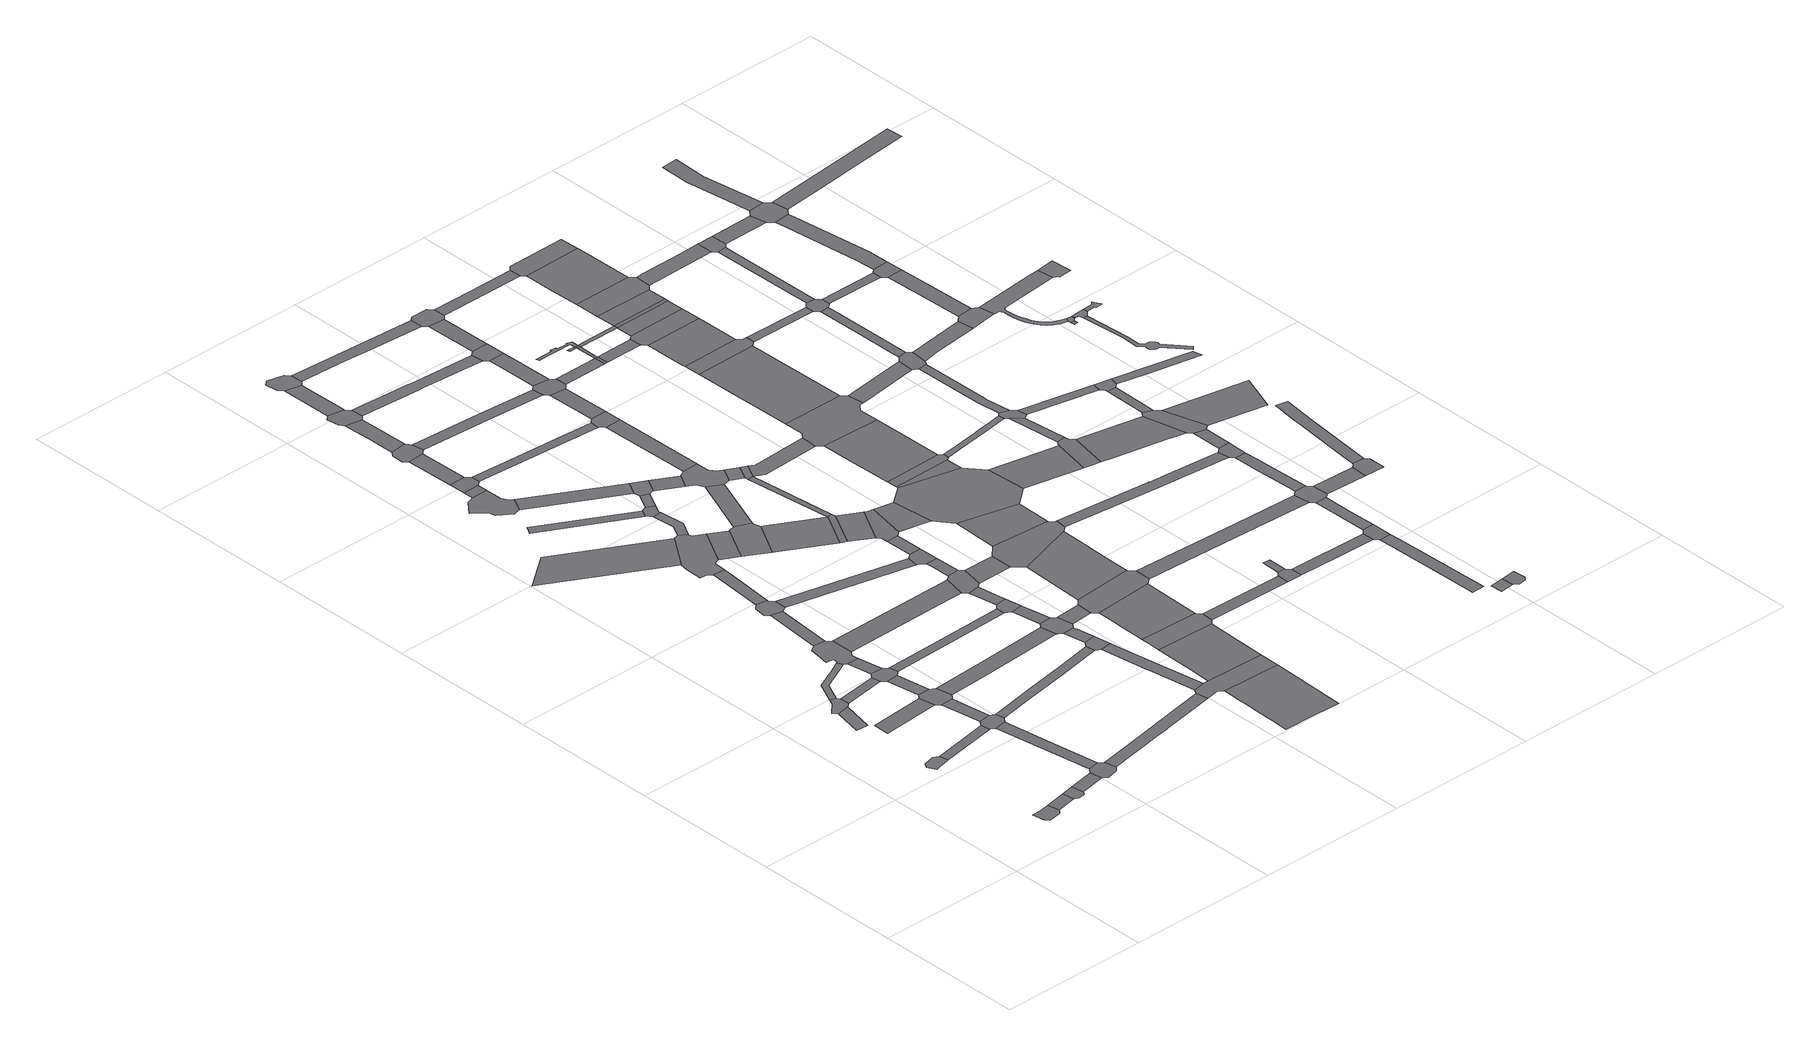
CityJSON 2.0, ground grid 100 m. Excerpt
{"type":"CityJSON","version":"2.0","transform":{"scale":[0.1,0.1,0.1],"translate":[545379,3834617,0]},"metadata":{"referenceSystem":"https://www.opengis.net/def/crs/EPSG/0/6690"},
"CityObjects":{
"road1":{"type":"Road","geometry":[{"type":"MultiSurface","lod":"1","boundaries":[[[0,1,2,3,4,5,6,7]]]}]},
"road2":{"type":"Road","geometry":[{"type":"MultiSurface","lod":"1","boundaries":[[[8,9,10,11,12,13,14,15]]]}]},
"road3":{"type":"Road","attributes":{"RoadStructureAttribute.sectionType":"1"},"geometry":[{"type":"MultiSurface","lod":"1","boundaries":[[[16,0,7,17]]]}]},
"road4":{"type":"Road","geometry":[{"type":"MultiSurface","lod":"1","boundaries":[[[18,16,17,19,20,21]]]}]},
"road5":{"type":"Road","attributes":{"RoadStructureAttribute.sectionType":"1"},"geometry":[{"type":"MultiSurface","lod":"1","boundaries":[[[22,23,24,25,26]]]}]},
"road6":{"type":"Road","geometry":[{"type":"MultiSurface","lod":"1","boundaries":[[[27,28,29,30,23,22,31,32,33]]]}]},
"road7":{"type":"Road","attributes":{"RoadStructureAttribute.sectionType":"1"},"geometry":[{"type":"MultiSurface","lod":"1","boundaries":[[[34,18,21,35]]]}]},
"road8":{"type":"Road","attributes":{"RoadStructureAttribute.sectionType":"1"},"geometry":[{"type":"MultiSurface","lod":"1","boundaries":[[[36,15,14,37]]]}]},
"road9":{"type":"Road","attributes":{"RoadStructureAttribute.sectionType":"1"},"geometry":[{"type":"MultiSurface","lod":"1","boundaries":[[[38,39,40,41]]]}]},
"road10":{"type":"Road","geometry":[{"type":"MultiSurface","lod":"1","boundaries":[[[42,43,34,35,44,45,46,47]]]}]},
"road11":{"type":"Road","attributes":{"RoadStructureAttribute.sectionType":"1"},"geometry":[{"type":"MultiSurface","lod":"1","boundaries":[[[48,32,31,49]]]}]},
"road12":{"type":"Road","attributes":{"RoadStructureAttribute.sectionType":"1"},"geometry":[{"type":"MultiSurface","lod":"1","boundaries":[[[50,51,52,53,54,27,33,55,56,57,58,59]]]}]},
"road13":{"type":"Road","attributes":{"RoadStructureAttribute.sectionType":"1"},"geometry":[{"type":"MultiSurface","lod":"1","boundaries":[[[60,61,62,63,43,42]]]}]},
"road14":{"type":"Road","geometry":[{"type":"MultiSurface","lod":"1","boundaries":[[[64,65,66,36,37,67,63,62,68,69]]]}]},
"road15":{"type":"Road","attributes":{"RoadStructureAttribute.sectionType":"1"},"geometry":[{"type":"MultiSurface","lod":"1","boundaries":[[[70,71,65,64]]]}]},
"road16":{"type":"Road","geometry":[{"type":"MultiSurface","lod":"1","boundaries":[[[72,38,41,71,70,73,74,75,76]]]}]},
"road17":{"type":"Road","attributes":{"RoadStructureAttribute.sectionType":"1"},"geometry":[{"type":"MultiSurface","lod":"1","boundaries":[[[77,78,72,76]]]}]},
"road18":{"type":"Road","geometry":[{"type":"MultiSurface","lod":"1","boundaries":[[[79,48,49,80,78,77,81,82,83,84,85]]]}]},
"road19":{"type":"Road","attributes":{"RoadStructureAttribute.sectionType":"1"},"geometry":[{"type":"MultiSurface","lod":"1","boundaries":[[[86,79,85,87]]]}]},
"road20":{"type":"Road","geometry":[{"type":"MultiSurface","lod":"1","boundaries":[[[88,89,90,91,92,93,94,95,96,50,59,97,86,87,98,99,100,101,102,103]]]}]},
"road21":{"type":"Road","attributes":{"RoadStructureAttribute.sectionType":"1"},"geometry":[{"type":"MultiSurface","lod":"1","boundaries":[[[104,88,103,105]]]}]},
"road22":{"type":"Road","attributes":{"RoadStructureAttribute.sectionType":"1"},"geometry":[{"type":"MultiSurface","lod":"1","boundaries":[[[106,107,108,109,110,111,112,113]]]}]},
"road23":{"type":"Road","geometry":[{"type":"MultiSurface","lod":"1","boundaries":[[[114,115,116,117,118,104,105,119,120,121,122,123]]]}]},
"road24":{"type":"Road","attributes":{"RoadStructureAttribute.sectionType":"1"},"geometry":[{"type":"MultiSurface","lod":"1","boundaries":[[[124,125,126,47,46,127,128,129,130,131,132,133,134,135,136]]]}]},
"road25":{"type":"Road","attributes":{"RoadStructureAttribute.sectionType":"1"},"geometry":[{"type":"MultiSurface","lod":"1","boundaries":[[[137,138,114,123,139,140,141]]]}]},
"road26":{"type":"Road","geometry":[{"type":"MultiSurface","lod":"1","boundaries":[[[142,143,144,145,146,147,148,149,150,151,152,153,154,155,156]]]}]},
"road27":{"type":"Road","attributes":{"RoadStructureAttribute.sectionType":"1"},"geometry":[{"type":"MultiSurface","lod":"1","boundaries":[[[157,158,159,69,68,160,161,162]]]}]},
"road28":{"type":"Road","attributes":{"RoadStructureAttribute.sectionType":"1"},"geometry":[{"type":"MultiSurface","lod":"1","boundaries":[[[163,164,75,74,165,166,167]]]}]},
"road29":{"type":"Road","attributes":{"RoadStructureAttribute.sectionType":"1"},"geometry":[{"type":"MultiSurface","lod":"1","boundaries":[[[168,169,142,156]]]}]},
"road30":{"type":"Road","attributes":{"RoadStructureAttribute.sectionType":"1"},"geometry":[{"type":"MultiSurface","lod":"1","boundaries":[[[170,171,84,83,172]]]}]},
"road31":{"type":"Road","geometry":[{"type":"MultiSurface","lod":"1","boundaries":[[[173,174,169,168,175,176,177]]]}]},
"road32":{"type":"Road","attributes":{"RoadStructureAttribute.sectionType":"1"},"geometry":[{"type":"MultiSurface","lod":"1","boundaries":[[[178,179,180,181]]]}]},
"road33":{"type":"Road","geometry":[{"type":"MultiSurface","lod":"1","boundaries":[[[182,113,112,183,184,185,186,137,141,187,188,189,190,191,192,193]]]}]},
"road34":{"type":"Road","attributes":{"RoadStructureAttribute.sectionType":"1"},"geometry":[{"type":"MultiSurface","lod":"1","boundaries":[[[194,195,174,173]]]}]},
"road35":{"type":"Road","attributes":{"RoadStructureAttribute.sectionType":"1"},"geometry":[{"type":"MultiSurface","lod":"1","boundaries":[[[196,197,101,100,198,199,200]]]}]},
"road36":{"type":"Road","geometry":[{"type":"MultiSurface","lod":"1","boundaries":[[[201,202,203,204,205,206,195,194,207,208,209]]]}]},
"road37":{"type":"Road","attributes":{"RoadStructureAttribute.sectionType":"1"},"geometry":[{"type":"MultiSurface","lod":"1","boundaries":[[[210,211,212,202,201,213,214,215]]]}]},
"road38":{"type":"Road","attributes":{"function":"3","RoadStructureAttribute.sectionType":"1"},"geometry":[{"type":"MultiSurface","lod":"1","boundaries":[[[190,189,216,217]]]}]},
"road39":{"type":"Road","attributes":{"RoadStructureAttribute.sectionType":"1"},"geometry":[{"type":"MultiSurface","lod":"1","boundaries":[[[153,152,218,219]]]}]},
"road40":{"type":"Road","attributes":{"RoadStructureAttribute.sectionType":"1"},"geometry":[{"type":"MultiSurface","lod":"1","boundaries":[[[121,120,220,221]]]}]},
"road41":{"type":"Road","attributes":{"RoadStructureAttribute.sectionType":"1"},"geometry":[{"type":"MultiSurface","lod":"1","boundaries":[[[222,223,224,225,182,193]]]}]},
"road42":{"type":"Road","geometry":[{"type":"MultiSurface","lod":"1","boundaries":[[[226,227,228,229,210,215,230,231,232]]]}]},
"road43":{"type":"Road","geometry":[{"type":"MultiSurface","lod":"1","boundaries":[[[233,181,180,234,224,223,235,236]]]}]},
"road44":{"type":"Road","geometry":[{"type":"MultiSurface","lod":"1","boundaries":[[[237,238,217,216,239,240,241,242]]]}]},
"road45":{"type":"Road","attributes":{"RoadStructureAttribute.sectionType":"1"},"geometry":[{"type":"MultiSurface","lod":"1","boundaries":[[[243,226,232,244,245]]]}]},
"road46":{"type":"Road","attributes":{"RoadStructureAttribute.sectionType":"1"},"geometry":[{"type":"MultiSurface","lod":"1","boundaries":[[[246,247,248,249,250,251,252,253,254]]]}]},
"road47":{"type":"Road","attributes":{"RoadStructureAttribute.sectionType":"1"},"geometry":[{"type":"MultiSurface","lod":"1","boundaries":[[[255,233,236,256,257]]]}]},
"road48":{"type":"Road","geometry":[{"type":"MultiSurface","lod":"1","boundaries":[[[258,259,260,157,162,250,249]]]}]},
"road49":{"type":"Road","geometry":[{"type":"MultiSurface","lod":"1","boundaries":[[[261,262,263,243,245,264,265,266,267]]]}]},
"road50":{"type":"Road","attributes":{"RoadStructureAttribute.sectionType":"1"},"geometry":[{"type":"MultiSurface","lod":"1","boundaries":[[[268,269,270,259,258]]]}]},
"road51":{"type":"Road","geometry":[{"type":"MultiSurface","lod":"1","boundaries":[[[271,272,273,274,163,167,275,270,269,276,277,278]]]}]},
"road52":{"type":"Road","attributes":{"function":"2","RoadStructureAttribute.sectionType":"1"},"geometry":[{"type":"MultiSurface","lod":"1","boundaries":[[[279,280,281,282,283,284,285,286,287,288,289,290,291,292,293]]]}]},
"road53":{"type":"Road","attributes":{"RoadStructureAttribute.sectionType":"1"},"geometry":[{"type":"MultiSurface","lod":"1","boundaries":[[[294,295,296,272,271]]]}]},
"road54":{"type":"Road","geometry":[{"type":"MultiSurface","lod":"1","boundaries":[[[297,298,299,300,170,172,301,302,296,295]]]}]},
"road55":{"type":"Road","geometry":[{"type":"MultiSurface","lod":"1","boundaries":[[[303,254,253,124,136,304,279,293,305]]]}]},
"road56":{"type":"Road","geometry":[{"type":"MultiSurface","lod":"1","boundaries":[[[219,218,306,255,257,307,308,309,310]]]}]},
"road57":{"type":"Road","attributes":{"RoadStructureAttribute.sectionType":"1"},"geometry":[{"type":"MultiSurface","lod":"1","boundaries":[[[177,176,311,312]]]}]},
"road58":{"type":"Road","attributes":{"RoadStructureAttribute.sectionType":"1"},"geometry":[{"type":"MultiSurface","lod":"1","boundaries":[[[313,314,315,316,317,299,298]]]}]},
"road59":{"type":"Road","attributes":{"function":"3","RoadStructureAttribute.sectionType":"1"},"geometry":[{"type":"MultiSurface","lod":"1","boundaries":[[[318,240,239,319,320,321]]]}]},
"road60":{"type":"Road","geometry":[{"type":"MultiSurface","lod":"1","boundaries":[[[322,323,324,196,200,325,326,316,315,327,328,329]]]}]},
"road61":{"type":"Road","attributes":{"RoadStructureAttribute.sectionType":"1"},"geometry":[{"type":"MultiSurface","lod":"1","boundaries":[[[330,237,242,331]]]}]},
"road62":{"type":"Road","attributes":{"RoadStructureAttribute.sectionType":"1"},"geometry":[{"type":"MultiSurface","lod":"1","boundaries":[[[332,278,277,333]]]}]},
"road63":{"type":"Road","attributes":{"RoadStructureAttribute.sectionType":"1"},"geometry":[{"type":"MultiSurface","lod":"1","boundaries":[[[310,309,334,335]]]}]},
"road64":{"type":"Road","attributes":{"RoadStructureAttribute.sectionType":"1"},"geometry":[{"type":"MultiSurface","lod":"1","boundaries":[[[336,337,209,208,338,339,340]]]}]},
"road65":{"type":"Road","attributes":{"RoadStructureAttribute.sectionType":"1"},"geometry":[{"type":"MultiSurface","lod":"1","boundaries":[[[341,342,343,323,322]]]}]},
"road66":{"type":"Road","attributes":{"function":"2","RoadStructureAttribute.sectionType":"1"},"geometry":[{"type":"MultiSurface","lod":"1","boundaries":[[[344,345,346,303,305,347]]]}]},
"road67":{"type":"Road","geometry":[{"type":"MultiSurface","lod":"1","boundaries":[[[348,349,350,221,220,351,342,341]]]}]},
"road68":{"type":"Road","geometry":[{"type":"MultiSurface","lod":"1","boundaries":[[[352,321,320,353,354]]]}]},
"road69":{"type":"Road","attributes":{"RoadStructureAttribute.sectionType":"1"},"geometry":[{"type":"MultiSurface","lod":"1","boundaries":[[[355,356,349,348]]]}]},
"road70":{"type":"Road","attributes":{"RoadStructureAttribute.sectionType":"1"},"geometry":[{"type":"MultiSurface","lod":"1","boundaries":[[[357,329,328,358,359,360]]]}]},
"road71":{"type":"Road","geometry":[{"type":"MultiSurface","lod":"1","boundaries":[[[361,362,363,364,344,347,365,366,367]]]}]},
"road72":{"type":"Road","attributes":{"function":"3","RoadStructureAttribute.sectionType":"1"},"geometry":[{"type":"MultiSurface","lod":"1","boundaries":[[[354,353,368,369]]]}]},
"road73":{"type":"Road","geometry":[{"type":"MultiSurface","lod":"1","boundaries":[[[370,371,372,373,335,334,374,330,331,375,376,377]]]}]},
"road74":{"type":"Road","attributes":{"RoadStructureAttribute.sectionType":"1"},"geometry":[{"type":"MultiSurface","lod":"1","boundaries":[[[378,379,231,230,380,381,382,383]]]}]},
"road75":{"type":"Road","attributes":{"function":"2","RoadStructureAttribute.sectionType":"1"},"geometry":[{"type":"MultiSurface","lod":"1","boundaries":[[[384,385,386,387,361,367]]]}]},
"road76":{"type":"Road","geometry":[{"type":"MultiSurface","lod":"1","boundaries":[[[388,369,368,389,356,355,390,391,392]]]}]},
"road77":{"type":"Road","attributes":{"RoadStructureAttribute.sectionType":"1"},"geometry":[{"type":"MultiSurface","lod":"1","boundaries":[[[393,394,321,352]]]}]},
"road78":{"type":"Road","attributes":{"RoadStructureAttribute.sectionType":"1"},"geometry":[{"type":"MultiSurface","lod":"1","boundaries":[[[377,376,395,396]]]}]},
"road79":{"type":"Road","attributes":{"RoadStructureAttribute.sectionType":"1"},"geometry":[{"type":"MultiSurface","lod":"1","boundaries":[[[397,398,399,373,372]]]}]},
"road80":{"type":"Road","attributes":{"RoadStructureAttribute.sectionType":"1"},"geometry":[{"type":"MultiSurface","lod":"1","boundaries":[[[400,265,264,401,402,403,404,405]]]}]},
"road81":{"type":"Road","geometry":[{"type":"MultiSurface","lod":"1","boundaries":[[[406,407,332,333,408,385,384,409,410]]]}]},
"road82":{"type":"Road","geometry":[{"type":"MultiSurface","lod":"1","boundaries":[[[396,395,411,394,393,412]]]}]},
"road83":{"type":"Road","attributes":{"function":"3","RoadStructureAttribute.sectionType":"1"},"geometry":[{"type":"MultiSurface","lod":"1","boundaries":[[[392,391,413,414]]]}]},
"road84":{"type":"Road","geometry":[{"type":"MultiSurface","lod":"1","boundaries":[[[415,416,417,312,311,418,419,399,398]]]}]},
"road85":{"type":"Road","attributes":{"function":"2","RoadStructureAttribute.sectionType":"1"},"geometry":[{"type":"MultiSurface","lod":"1","boundaries":[[[420,421,422,423,424,407,406]]]}]},
"road86":{"type":"Road","attributes":{"RoadStructureAttribute.sectionType":"1"},"geometry":[{"type":"MultiSurface","lod":"1","boundaries":[[[425,416,415,426]]]}]},
"road87":{"type":"Road","geometry":[{"type":"MultiSurface","lod":"1","boundaries":[[[427,360,359,423,422,428,429,430,431,432,433]]]}]},
"road88":{"type":"Road","geometry":[{"type":"MultiSurface","lod":"1","boundaries":[[[434,340,339,425,426,435,436,437]]]}]},
"road89":{"type":"Road","attributes":{"RoadStructureAttribute.sectionType":"1"},"geometry":[{"type":"MultiSurface","lod":"1","boundaries":[[[438,412,393,439,440,441,442,443]]]}]},
"road90":{"type":"Road","attributes":{"RoadStructureAttribute.sectionType":"1"},"geometry":[{"type":"MultiSurface","lod":"1","boundaries":[[[444,445,446,447,448,434,437]]]}]},
"road91":{"type":"Road","attributes":{"function":"2","RoadStructureAttribute.sectionType":"1"},"geometry":[{"type":"MultiSurface","lod":"1","boundaries":[[[449,450,427,433,451,452]]]}]},
"road92":{"type":"Road","attributes":{"RoadStructureAttribute.sectionType":"1"},"geometry":[{"type":"MultiSurface","lod":"1","boundaries":[[[453,366,365,454,455,456,457]]]}]},
"road93":{"type":"Road","geometry":[{"type":"MultiSurface","lod":"1","boundaries":[[[458,459,460,461,383,382,447,446]]]}]},
"road94":{"type":"Road","geometry":[{"type":"MultiSurface","lod":"1","boundaries":[[[462,463,414,413,449,452,464,465,466]]]}]},
"road95":{"type":"Road","attributes":{"RoadStructureAttribute.sectionType":"1"},"geometry":[{"type":"MultiSurface","lod":"1","boundaries":[[[467,459,458,468,469]]]}]},
"road96":{"type":"Road","attributes":{"RoadStructureAttribute.sectionType":"1"},"geometry":[{"type":"MultiSurface","lod":"1","boundaries":[[[436,435,470,471]]]}]},
"road97":{"type":"Road","geometry":[{"type":"MultiSurface","lod":"1","boundaries":[[[472,473,474,405,404,467,469,475,476,477,478,479]]]}]},
"road98":{"type":"Road","attributes":{"RoadStructureAttribute.sectionType":"1"},"geometry":[{"type":"MultiSurface","lod":"1","boundaries":[[[480,481,482,462,466]]]}]},
"road99":{"type":"Road","geometry":[{"type":"MultiSurface","lod":"1","boundaries":[[[483,484,482,481,485,486]]]}]},
"road100":{"type":"Road","attributes":{"RoadStructureAttribute.sectionType":"1"},"geometry":[{"type":"MultiSurface","lod":"1","boundaries":[[[487,488,489,490,491,492,493,494,495,496,497,498,499,500]]]}]},
"road101":{"type":"Road","attributes":{"function":"2","RoadStructureAttribute.sectionType":"1"},"geometry":[{"type":"MultiSurface","lod":"1","boundaries":[[[501,502,484,483,503,504,505]]]}]},
"road102":{"type":"Road","geometry":[{"type":"MultiSurface","lod":"1","boundaries":[[[471,470,506,507]]]}]},
"road103":{"type":"Road","geometry":[{"type":"MultiSurface","lod":"1","boundaries":[[[508,509,510,499]]]}]},
"road104":{"type":"Road","attributes":{"RoadStructureAttribute.sectionType":"1"},"geometry":[{"type":"MultiSurface","lod":"1","boundaries":[[[510,511,471,507,512,513]]]}]},
"road105":{"type":"Road","geometry":[{"type":"MultiSurface","lod":"1","boundaries":[[[514,457,456,515,516,517,518]]]}]},
"road106":{"type":"Road","geometry":[{"type":"MultiSurface","lod":"1","boundaries":[[[499,510,513,500]]]}]},
"road107":{"type":"Road","geometry":[{"type":"MultiSurface","lod":"1","boundaries":[[[519,520,514,518]]]}]},
"road108":{"type":"Road","geometry":[{"type":"MultiSurface","lod":"1","boundaries":[[[521,522,443,442,501,505,523,524,525,526,527,528,529]]]}]},
"road109":{"type":"Road","attributes":{"RoadStructureAttribute.sectionType":"1"},"geometry":[{"type":"MultiSurface","lod":"1","boundaries":[[[530,507,506,531,532,533]]]}]},
"road110":{"type":"Road","attributes":{"RoadStructureAttribute.sectionType":"1"},"geometry":[{"type":"MultiSurface","lod":"1","boundaries":[[[534,535,410,409,536,537,538]]]}]},
"road111":{"type":"Road","attributes":{"RoadStructureAttribute.sectionType":"1"},"geometry":[{"type":"MultiSurface","lod":"1","boundaries":[[[539,540,500,513,541,542]]]}]},
"road112":{"type":"Road","attributes":{"RoadStructureAttribute.sectionType":"1"},"geometry":[{"type":"MultiSurface","lod":"1","boundaries":[[[543,478,477,544,545,546]]]}]},
"road113":{"type":"Road","attributes":{"function":"2","RoadStructureAttribute.sectionType":"1"},"geometry":[{"type":"MultiSurface","lod":"1","boundaries":[[[547,548,549,550,521,529]]]}]},
"road114":{"type":"Road","attributes":{"function":"2","RoadStructureAttribute.sectionType":"1"},"geometry":[{"type":"MultiSurface","lod":"1","boundaries":[[[551,465,464,552,553,554]]]}]},
"road115":{"type":"Road","attributes":{"RoadStructureAttribute.sectionType":"1"},"geometry":[{"type":"MultiSurface","lod":"1","boundaries":[[[517,516,555,556,557,558]]]}]},
"road116":{"type":"Road","attributes":{"RoadStructureAttribute.sectionType":"1"},"geometry":[{"type":"MultiSurface","lod":"1","boundaries":[[[559,560,561,562,563,564,565,566,486,485,567,568,569,570,571,572]]]}]},
"road117":{"type":"Road","geometry":[{"type":"MultiSurface","lod":"1","boundaries":[[[573,574,575,549,548,576,577]]]}]},
"road118":{"type":"Road","attributes":{"RoadStructureAttribute.sectionType":"1"},"geometry":[{"type":"MultiSurface","lod":"1","boundaries":[[[578,579,580,581,582,431,430,583,584,585]]]}]},
"road119":{"type":"Road","attributes":{"function":"2","RoadStructureAttribute.sectionType":"1"},"geometry":[{"type":"MultiSurface","lod":"1","boundaries":[[[586,587,588,589,575,574]]]}]},
"road120":{"type":"Road","geometry":[{"type":"MultiSurface","lod":"1","boundaries":[[[590,591,592,533,532,588,587]]]}]},
"road121":{"type":"Road","attributes":{"function":"2","RoadStructureAttribute.sectionType":"1"},"geometry":[{"type":"MultiSurface","lod":"1","boundaries":[[[593,542,594,591,590]]]}]},
"road122":{"type":"Road","geometry":[{"type":"MultiSurface","lod":"1","boundaries":[[[595,539,542,593]]]}]},
"road123":{"type":"Road","geometry":[{"type":"MultiSurface","lod":"1","boundaries":[[[596,597,598,554,553,599,600,601]]]}]},
"road124":{"type":"Road","attributes":{"function":"2","RoadStructureAttribute.sectionType":"1"},"geometry":[{"type":"MultiSurface","lod":"1","boundaries":[[[602,603,539,595,604,605]]]}]},
"road125":{"type":"Road","attributes":{"RoadStructureAttribute.sectionType":"1"},"geometry":[{"type":"MultiSurface","lod":"1","boundaries":[[[606,607,608,609,610,611,612,613,614,615,616,617]]]}]},
"road126":{"type":"Road","attributes":{"RoadStructureAttribute.sectionType":"1"},"geometry":[{"type":"MultiSurface","lod":"1","boundaries":[[[618,619,620,621]]]}]},
"road127":{"type":"Road","attributes":{"RoadStructureAttribute.sectionType":"1"},"geometry":[{"type":"MultiSurface","lod":"1","boundaries":[[[622,623,624,528,527,625,626]]]}]},
"road128":{"type":"Road","geometry":[{"type":"MultiSurface","lod":"1","boundaries":[[[627,602,605,628,629,630]]]}]},
"road129":{"type":"Road","attributes":{"RoadStructureAttribute.sectionType":"1"},"geometry":[{"type":"MultiSurface","lod":"1","boundaries":[[[631,598,597,632]]]}]},
"road130":{"type":"Road","geometry":[{"type":"MultiSurface","lod":"1","boundaries":[[[633,618,621,634,635,636]]]}]},
"road131":{"type":"Road","geometry":[{"type":"MultiSurface","lod":"1","boundaries":[[[637,638,639,640,641,558,557,611,610]]]}]},
"road132":{"type":"Road","attributes":{"function":"2","RoadStructureAttribute.sectionType":"1"},"geometry":[{"type":"MultiSurface","lod":"1","boundaries":[[[642,643,644,645,627,630]]]}]},
"road133":{"type":"Road","geometry":[{"type":"MultiSurface","lod":"1","boundaries":[[[646,647,559,572,631,632,648,649,650,651]]]}]},
"road134":{"type":"Road","geometry":[{"type":"MultiSurface","lod":"1","boundaries":[[[652,653,654,546,545,644,643]]]}]},
"road135":{"type":"Road","attributes":{"RoadStructureAttribute.sectionType":"1"},"geometry":[{"type":"MultiSurface","lod":"1","boundaries":[[[655,656,657,658,639,638]]]}]},
"road136":{"type":"Road","attributes":{"RoadStructureAttribute.sectionType":"1"},"geometry":[{"type":"MultiSurface","lod":"1","boundaries":[[[659,660,661,662,663,646,651]]]}]},
"road137":{"type":"Road","attributes":{"function":"2","RoadStructureAttribute.sectionType":"1"},"geometry":[{"type":"MultiSurface","lod":"1","boundaries":[[[601,600,664,665,666,667,668]]]}]},
"road138":{"type":"Road","geometry":[{"type":"MultiSurface","lod":"1","boundaries":[[[669,670,538,537,657,656,671,672,673]]]}]},
"road139":{"type":"Road","attributes":{"RoadStructureAttribute.sectionType":"1"},"geometry":[{"type":"MultiSurface","lod":"1","boundaries":[[[577,576,674,675,676]]]}]},
"road140":{"type":"Road","geometry":[{"type":"MultiSurface","lod":"1","boundaries":[[[677,678,679,680,622,626,681,662,661,682,683,684]]]}]},
"road141":{"type":"Road","attributes":{"RoadStructureAttribute.sectionType":"1"},"geometry":[{"type":"MultiSurface","lod":"1","boundaries":[[[685,686,687,669,673,688,689,690]]]}]},
"road142":{"type":"Road","attributes":{"RoadStructureAttribute.sectionType":"1"},"geometry":[{"type":"MultiSurface","lod":"1","boundaries":[[[691,692,650,649,693,694,695]]]}]},
"road143":{"type":"Road","geometry":[{"type":"MultiSurface","lod":"1","boundaries":[[[696,585,584,685,690,697]]]}]},
"road144":{"type":"Road","attributes":{"RoadStructureAttribute.sectionType":"1"},"geometry":[{"type":"MultiSurface","lod":"1","boundaries":[[[698,699,700,701,702,703,704,678,677]]]}]},
"road145":{"type":"Road","attributes":{"RoadStructureAttribute.sectionType":"1"},"geometry":[{"type":"MultiSurface","lod":"1","boundaries":[[[672,671,705,706]]]}]},
"road146":{"type":"Road","attributes":{"RoadStructureAttribute.sectionType":"1"},"geometry":[{"type":"MultiSurface","lod":"1","boundaries":[[[707,708,696,697,709,710]]]}]},
"road147":{"type":"Road","attributes":{"RoadStructureAttribute.sectionType":"1"},"geometry":[{"type":"MultiSurface","lod":"1","boundaries":[[[711,712,713,714,629,628,715,716]]]}]},
"road148":{"type":"Road","geometry":[{"type":"MultiSurface","lod":"1","boundaries":[[[717,718,719,668,667,707,710,720,721,722]]]}]},
"road149":{"type":"Road","geometry":[{"type":"MultiSurface","lod":"1","boundaries":[[[723,724,725,676,675,700,699,726,727,728,729,730]]]}]},
"road150":{"type":"Road","attributes":{"RoadStructureAttribute.sectionType":"1"},"geometry":[{"type":"MultiSurface","lod":"1","boundaries":[[[731,684,683,732,733]]]}]},
"road151":{"type":"Road","attributes":{"RoadStructureAttribute.sectionType":"1"},"geometry":[{"type":"MultiSurface","lod":"1","boundaries":[[[734,717,722,735,736]]]}]},
"road152":{"type":"Road","geometry":[{"type":"MultiSurface","lod":"1","boundaries":[[[695,694,737,734,736,738,739,740,741]]]}]},
"road153":{"type":"Road","attributes":{"RoadStructureAttribute.sectionType":"1"},"geometry":[{"type":"MultiSurface","lod":"1","boundaries":[[[742,743,744,745,723,730]]]}]},
"road154":{"type":"Road","geometry":[{"type":"MultiSurface","lod":"1","boundaries":[[[746,747,748,749,706,705,750,751,752,753,754,755,756]]]}]},
"road155":{"type":"Road","geometry":[{"type":"MultiSurface","lod":"1","boundaries":[[[757,758,759,711,716,760,744,743,761,762]]]}]},
"road156":{"type":"Road","attributes":{"RoadStructureAttribute.sectionType":"1"},"geometry":[{"type":"MultiSurface","lod":"1","boundaries":[[[763,729,728,764,765]]]}]},
"road157":{"type":"Road","attributes":{"function":"2","RoadStructureAttribute.sectionType":"1"},"geometry":[{"type":"MultiSurface","lod":"1","boundaries":[[[766,721,720,767,768]]]}]},
"road158":{"type":"Road","attributes":{"RoadStructureAttribute.sectionType":"1"},"geometry":[{"type":"MultiSurface","lod":"1","boundaries":[[[769,770,771,772,773,774,746,756,775,776,777]]]}]},
"road159":{"type":"Road","geometry":[{"type":"MultiSurface","lod":"1","boundaries":[[[778,779,780,781,731,733,782,783,784]]]}]},
"road160":{"type":"Road","attributes":{"RoadStructureAttribute.sectionType":"1"},"geometry":[{"type":"MultiSurface","lod":"1","boundaries":[[[785,741,740,786,787,788]]]}]},
"road161":{"type":"Road","attributes":{"RoadStructureAttribute.sectionType":"1"},"geometry":[{"type":"MultiSurface","lod":"1","boundaries":[[[789,790,791,792,779,778]]]}]},
"road162":{"type":"Road","attributes":{"RoadStructureAttribute.sectionType":"1"},"geometry":[{"type":"MultiSurface","lod":"1","boundaries":[[[793,757,762,794]]]}]},
"road163":{"type":"Road","geometry":[{"type":"MultiSurface","lod":"1","boundaries":[[[795,796,797,798,765,764,799,791,790]]]}]},
"road164":{"type":"Road","geometry":[{"type":"MultiSurface","lod":"1","boundaries":[[[800,801,802,803]]]}]},
"road165":{"type":"Road","geometry":[{"type":"MultiSurface","lod":"1","boundaries":[[[804,805,800,803,806,807,808,809]]]}]},
"road166":{"type":"Road","attributes":{"RoadStructureAttribute.sectionType":"1"},"geometry":[{"type":"MultiSurface","lod":"1","boundaries":[[[810,811,812,813,814,815,816,796,795]]]}]},
"road167":{"type":"Road","attributes":{"RoadStructureAttribute.sectionType":"1"},"geometry":[{"type":"MultiSurface","lod":"1","boundaries":[[[809,808,817]]]}]},
"road168":{"type":"Road","attributes":{"RoadStructureAttribute.sectionType":"1"},"geometry":[{"type":"MultiSurface","lod":"1","boundaries":[[[818,819,784,783,820,821,822,823,824,825,826,827,828,829,830,831,832,805,804,833,834,835,836,837,838,839,840,841,842,843,844,845,846]]]}]},
"road169":{"type":"Road","geometry":[{"type":"MultiSurface","lod":"1","boundaries":[[[847,848,809,817,849,850,851,852,853,854,855,856,857]]]}]},
"road170":{"type":"Road","attributes":{"RoadStructureAttribute.sectionType":"1"},"geometry":[{"type":"MultiSurface","lod":"1","boundaries":[[[858,859,860,861,862,863,864,865,866,867,868,853,852,869,870,871,872,873,874,875,876,877,878,879,880,881,882]]]}]},
"road171":{"type":"Road","geometry":[{"type":"MultiSurface","lod":"1","boundaries":[[[883,884,885,793,794,813,812,886,887,888,889]]]}]},
"road172":{"type":"Road","attributes":{"RoadStructureAttribute.sectionType":"1"},"geometry":[{"type":"MultiSurface","lod":"1","boundaries":[[[890,891,892,893,894,895,896,884,883]]]}]},
"road173":{"type":"Road","attributes":{"RoadStructureAttribute.sectionType":"1"},"geometry":[{"type":"MultiSurface","lod":"1","boundaries":[[[897,898,899,900,901,847,857]]]}]},
"road174":{"type":"Road","geometry":[{"type":"MultiSurface","lod":"1","boundaries":[[[902,818,846,903,904,905,906]]]}]},
"road175":{"type":"Road","attributes":{"RoadStructureAttribute.sectionType":"1"},"geometry":[{"type":"MultiSurface","lod":"1","boundaries":[[[907,908,889,888,909,910,911,912]]]}]}
},
"vertices":[
[592,372,0],[520,359,0],[471,357,0],[461,357,0],[474,277,0],[503,251,0],[583,262,0],[607,293,0],
[456,1173,0],[378,1151,0],[358,1120,0],[386,1064,0],[424,1077,0],[460,1084,0],[500,1091,0],[489,1151,0],
[730,397,0],[744,318,0],
[819,414,0],[772,302,0],[816,310,0],[833,334,0],
[459,1875,0],[373,1859,0],[370,1843,0],[332,1667,0],[412,1663,0],
[434,1997,0],[420,1967,0],[416,1957,0],[346,1889,0],[489,1899,0],[485,1962,0],[472,1983,0],
[992,445,0],[1003,365,0],
[877,1222,0],[885,1161,0],
[810,1662,0],[438,1632,0],[437,1524,0],[828,1553,0],
[1094,495,0],[1016,478,0],[1035,342,0],[1113,363,0],[1141,392,0],[1127,470,0],
[760,1997,0],[770,1938,0],
[721,2243,0],[630,2199,0],[626,2197,0],[619,2194,0],[499,2137,0],[529,2107,0],[620,2150,0],[714,2195,0],[736,2207,0],[738,2208,0],
[1058,746,0],[1031,924,0],[997,1155,0],[918,1140,0],
[980,1267,0],[899,1254,0],[883,1231,0],[887,1160,0],[1022,1187,0],[1012,1246,0],
[941,1530,0],[860,1528,0],
[835,1691,0],[958,1548,0],[969,1560,0],[950,1669,0],[917,1691,0],
[883,1918,0],[802,1912,0],
[784,2029,0],[772,1938,0],[900,1934,0],[911,1944,0],[913,1944,0],[901,2005,0],[867,2027,0],
[761,2195,0],[843,2196,0],
[747,2462,0],[746,2459,0],[744,2458,0],[740,2455,0],[707,2436,0],[681,2289,0],[724,2285,0],[730,2284,0],[734,2249,0],[760,2196,0],[838,2228,0],[836,2243,0],[859,2272,0],[861,2424,0],[827,2449,0],[827,2455,0],
[783,2852,0],[862,2837,0],
[261,4163,0],[246,4172,0],[10,3992,0],[60,3966,0],[118,3934,0],[131,3927,0],[769,3573,0],[923,3797,0],
[796,2985,0],[793,2983,0],[774,2966,0],[765,2958,0],[756,2878,0],[883,2849,0],[898,2857,0],[899,2938,0],[874,2973,0],[875,2978,0],
[1983,626,0],[1797,593,0],[1445,528,0],[1295,419,0],[1301,420,0],[1385,436,0],[1519,461,0],[1522,461,0],[1611,477,0],[1626,480,0],[1667,488,0],[1828,518,0],[1997,549,0],
[832,3377,0],[831,3373,0],[884,3076,0],[897,3212,0],[911,3368,0],
[382,4879,0],[378,4877,0],[337,4862,0],[332,4861,0],[260,4777,0],[343,4705,0],[353,4657,0],[443,4596,0],[451,4599,0],[488,4610,0],[490,4610,0],[543,4707,0],[517,4721,0],[494,4767,0],[492,4878,0],
[1860,1402,0],[1622,1358,0],[1342,1307,0],[1266,1231,0],[1558,1284,0],[1867,1341,0],
[1806,1719,0],[1299,1689,0],[1234,1576,0],[1582,1597,0],[1826,1612,0],
[491,4949,0],[381,4947,0],
[1756,2027,0],[1325,2016,0],[1758,1967,0],
[490,5062,0],[379,5060,0],[511,4965,0],[523,4974,0],[522,5034,0],
[398,4449,0],[368,4396,0],[960,4075,0],[988,4127,0],
[960,3807,0],[758,3513,0],[755,3405,0],[797,3403,0],[803,3403,0],[919,3454,0],[938,3462,0],[955,3469,0],[1087,3707,0],[1015,3747,0],[1010,3771,0],[1012,3774,0],
[484,5400,0],[374,5391,0],
[1755,2433,0],[1711,2432,0],[1552,2281,0],[1710,2283,0],[1720,2283,0],
[481,5543,0],[371,5529,0],[366,5524,0],[365,5523,0],[347,5501,0],[343,5417,0],[515,5425,0],[516,5426,0],[505,5505,0],
[364,5907,0],[370,5690,0],[369,5683,0],[478,5687,0],[478,5691,0],[474,5886,0],
[1073,3405,0],[1204,3642,0],
[1072,4288,0],[1126,4382,0],
[1733,2666,0],[1749,2744,0],
[1068,3876,0],[1051,4041,0],[991,4035,0],[1006,3887,0],
[362,6049,0],[356,6043,0],[330,6021,0],[340,5938,0],[503,5915,0],[498,5995,0],[471,6028,0],
[1024,4138,0],[971,4068,0],[1049,4061,0],[1076,4110,0],
[1252,3654,0],[1224,3647,0],[1232,3316,0],[1363,3553,0],[1350,3601,0],[1353,3610,0],
[357,6400,0],[470,6054,0],[466,6376,0],
[2059,822,0],[2029,1015,0],[1996,1236,0],[1981,1333,0],[1903,1321,0],[1946,1031,0],[1958,955,0],[2002,661,0],[2082,673,0],
[1082,4248,0],[1097,4149,0],[1138,4225,0],
[1963,1447,0],[1884,1435,0],[1868,1413,0],
[355,6544,0],[322,6518,0],[332,6432,0],[495,6406,0],[492,6487,0],[491,6488,0],[463,6516,0],
[1943,1568,0],[1939,1591,0],[1859,1585,0],
[1912,1755,0],[1831,1750,0],[1815,1730,0],[1811,1725,0],[1833,1606,0],[1959,1616,0],[1964,1622,0],[1945,1732,0],
[2118,536,0],[2116,459,0],[2114,417,0],[2113,359,0],[2112,324,0],[2109,263,0],[2108,230,0],[2108,214,0],[2107,184,0],[2106,133,0],[2105,106,0],[2102,15,0],[2327,9,0],[2500,3,0],[2516,524,0],
[1900,1828,0],[1879,1957,0],[1800,1944,0],
[1876,1978,0],[1861,2070,0],[1782,2057,0],[1772,2045,0],[1769,1968,0],[1776,1963,0],
[2122,675,0],[2089,565,0],[2520,663,0],
[1082,4251,0],[1163,4231,0],[1164,4232,0],[1172,4234,0],[1224,4328,0],
[1391,4917,0],[1393,4977,0],
[1854,2112,0],[1839,2206,0],[1832,2261,0],[1754,2250,0],[1760,2205,0],
[1396,3535,0],[1263,3299,0],[1575,3126,0],[1706,3363,0],
[1868,2464,0],[1787,2459,0],[1787,2456,0],[1753,2257,0],[1754,2254,0],[1839,2266,0],[1864,2285,0],[1893,2435,0],
[1413,4062,0],[1509,4005,0],
[2121,1743,0],[2113,1635,0],
[1336,4142,0],[1389,4237,0],
[994,5476,0],[513,5505,0],[991,5397,0],[1391,5372,0],[1385,5450,0],
[1865,2635,0],[1785,2633,0],[1786,2579,0],
[2136,1097,0],[2128,822,0],[2127,796,0],[2533,1085,0],
[1863,2770,0],[1783,2769,0],[1771,2760,0],[1757,2660,0],
[1740,3368,0],[1614,3105,0],[1744,3342,0],
[1860,2954,0],[1780,2952,0],
[2089,2436,0],[2093,2287,0],[2104,2287,0],[2105,2436,0],
[2139,1237,0],[2139,1219,0],[2139,1211,0],[2138,1175,0],[2563,1116,0],[2565,1194,0],[2538,1225,0],
[1757,3025,0],[1888,3263,0],
[1571,4135,0],[1544,4179,0],[1543,4264,0],[1434,4261,0],[1390,4113,0],[1515,4007,0],[1558,4017,0],[1609,4116,0],
[916,5969,0],[909,5970,0],[919,5889,0],[945,5887,0],[1383,5859,0],[1377,5942,0],
[2552,1630,0],[2150,1601,0],[2146,1464,0],[2145,1432,0],
[1909,3251,0],[1779,2997,0],[1876,2966,0],[1892,2978,0],[1946,3243,0],
[1681,3954,0],[1643,3950,0],
[1640,3975,0],[1691,4073,0],
[1537,4732,0],[1534,4888,0],[1423,4886,0],
[913,6461,0],[824,6387,0],[965,6378,0],[998,6376,0],[1373,6351,0],[1369,6434,0],
[2558,1809,0],[2154,1781,0],[2115,1635,0],[2594,1661,0],[2594,1771,0],
[1641,3963,0],[1732,4052,0],
[2102,2933,0],[2079,3216,0],
[1532,5006,0],[1422,5004,0],[1395,4979,0],[1396,4917,0],[1404,4908,0],
[2564,2005,0],[2571,2213,0],[2574,2345,0],[2173,2221,0],[2171,2209,0],
[1416,5338,0],[1527,5331,0],
[2177,2506,0],[2600,2365,0],[2605,2369,0],[2610,2373,0],[2618,2449,0],[2602,2451,0],[2579,2481,0],
[1414,5476,0],[1556,5360,0],[1556,5439,0],[1526,5465,0],
[1776,4029,0],[1748,3918,0],[1751,3919,0],[1778,3920,0],[2149,3938,0],[2154,4047,0],
[1525,5477,0],[1522,5702,0],[1520,5831,0],[1411,5830,0],[1412,5701,0],
[2188,2817,0],[2178,2514,0],[2580,2507,0],[2585,2722,0],
[3114,1184,0],[2699,1113,0],[3034,1106,0],[3140,1104,0],[3141,1183,0],
[1519,5968,0],[1407,5966,0],[1403,5963,0],[1398,5960,0],
[2198,3308,0],[2175,3290,0],[2707,2819,0],[2692,3093,0],[2596,3210,0],
[1401,6323,0],[1518,6022,0],[1513,6315,0],
[1861,5363,0],[1860,5442,0],
[1399,6458,0],[1395,6454,0],[1389,6450,0],[1517,6319,0],[1523,6325,0],[1543,6345,0],[1540,6426,0],[1510,6455,0],
[2595,3318,0],[2595,3326,0],[2198,3320,0],
[2593,3400,0],[2197,3393,0],[2619,3339,0],[2618,3380,0],
[1881,5650,0],[1848,5665,0],[1851,5657,0],[1773,5659,0],[1773,5674,0],[1733,5674,0],[1743,5661,0],[1611,5662,0],[1618,5640,0],[1683,5641,0],[1758,5641,0],[1858,5642,0],[1859,5607,0],[1881,5605,0],
[2188,3904,0],[2192,3694,0],[2593,3420,0],[2589,3703,0],[2587,3892,0],
[1881,5363,0],[1880,5442,0],
[1801,5607,0],[1806,5589,0],[1859,5590,0],
[1860,5460,0],[1880,5460,0],[1881,5583,0],
[3168,1211,0],[3231,1102,0],[3243,1101,0],[3245,1181,0],[3218,1209,0],
[3220,1337,0],[3170,1338,0],
[2184,4216,0],[2186,4084,0],[2586,4030,0],[2617,4070,0],[2620,4070,0],[2622,4071,0],[2651,4075,0],[2637,4184,0],[2602,4217,0],
[2118,5445,0],[2118,5366,0],[2142,5366,0],[2136,5445,0],
[3346,1739,0],[3026,1752,0],[3231,1634,0],[3784,1611,0],[3773,1721,0],
[2164,5608,0],[2121,5608,0],[2121,5583,0],[2164,5583,0],
[1824,6424,0],[1862,6344,0],[2129,6343,0],[2127,6423,0],
[2602,4223,0],[2594,4926,0],[2174,4920,0],[2177,4778,0],
[3122,3008,0],[3074,2744,0],[3100,2739,0],[3153,3001,0],
[3515,1095,0],[3646,1092,0],[3786,1088,0],[3785,1169,0],
[3115,3453,0],[3051,3444,0],[3048,3443,0],[2940,3428,0],[2906,3422,0],[2732,3397,0],[2637,3383,0],[2620,3380,0],[2626,3341,0],[2735,3357,0],[2792,3365,0],[2963,3390,0],[3057,3404,0],[3120,3413,0],
[2599,5010,0],[2571,5040,0],[2173,5034,0],[2627,4952,0],[2628,5010,0],
[3357,2374,0],[3356,2369,0],[3268,2378,0],[3269,2383,0],[3264,2384,0],[3255,2305,0],[3768,2254,0],[3762,2334,0],
[2570,5057,0],[2567,5337,0],[2170,5333,0],[2172,5051,0],
[2565,5475,0],[2166,5470,0],[2149,5456,0],
[2564,5587,0],[2165,5504,0],
[2564,5613,0],
[3238,3005,0],[3234,3038,0],[3176,3034,0],[3179,2723,0],[3212,2716,0],[3266,2981,0],
[2162,5744,0],[2162,5708,0],[2563,5712,0],[2562,5743,0],
[3907,529,0],[3903,648,0],[3899,820,0],[3895,993,0],[3894,1061,0],[3814,1060,0],[3815,1002,0],[3816,979,0],[3820,765,0],[3825,350,0],[3826,309,0],[3912,311,0],
[4040,296,0],[3945,286,0],[3953,205,0],[4048,215,0],
[3090,4244,0],[3062,4240,0],[2668,4188,0],[2670,4077,0],[3081,4132,0],
[2161,5913,0],[2594,5775,0],[2598,5884,0],[2562,5916,0],
[3142,3395,0],[3208,3334,0],
[4140,306,0],[4077,191,0],[4131,201,0],[4148,226,0],
[3892,1177,0],[3892,1199,0],[3813,1198,0],[3805,1190,0],[3804,1188,0],
[2558,6310,0],[2558,6325,0],[2157,6319,0],[2159,6110,0],
[3135,3476,0],[3125,3465,0],[3212,3337,0],[3242,3357,0],[3228,3421,0],[3198,3450,0],
[2556,6457,0],[2156,6452,0],[2128,6424,0],
[3890,1388,0],[3888,1583,0],[3808,1579,0],[3810,1422,0],
[3181,3626,0],[3180,3644,0],[3178,4117,0],[3118,4111,0],[3120,3635,0],
[3300,2698,0],[3647,2627,0],[3711,2614,0],[3770,2602,0],[3702,2893,0],
[3804,1748,0],[3779,1725,0],[3917,1603,0],[3912,1715,0],[3884,1745,0],
[2888,4947,0],[3084,4945,0],[3085,5005,0],
[3176,4284,0],[3117,4279,0],[3116,4275,0],[3102,4259,0],[3113,4113,0],[3181,4122,0],[3193,4143,0],[3206,4259,0],
[3794,2225,0],[3797,2063,0],[3804,1765,0],[3877,1964,0],[3872,2143,0],[3869,2226,0],
[3509,3362,0],[3271,3412,0],[3260,3354,0],[3707,3258,0],[3720,3317,0],
[3792,2361,0],[3870,2361,0],
[3174,4855,0],[3173,4917,0],[3115,4915,0],[3114,4906,0],[3115,4701,0],[3115,4574,0],[3116,4336,0],
[4202,1592,0],[4206,1702,0],
[3793,2571,0],[3793,2550,0],[3872,2549,0],[3873,2553,0],
[3082,5893,0],[3040,5893,0],[2942,5891,0],[2652,5885,0],[2653,5776,0],[3084,5784,0],
[3728,2924,0],[3716,2910,0],[3712,2905,0],[3905,2575,0],[3822,2866,0],[3789,2899,0],
[3115,5035,0],[3104,5024,0],[3094,5014,0],[3183,4925,0],[3193,4933,0],[3206,4944,0],[3204,5003,0],[3175,5031,0],
[3610,4313,0],[3298,4166,0],[3623,4205,0],
[3732,3213,0],[3789,2922,0],[3793,3213,0],
[3732,3228,0],[3802,3221,0],[3809,3226,0],[3821,3237,0],[3833,3293,0],
[3171,5718,0],[3172,5761,0],[3112,5756,0],[3112,5717,0],
[4237,1732,0],[4236,1728,0],[4229,1722,0],[4208,1703,0],[4228,1590,0],[4241,1590,0],[4295,1588,0],[4335,1586,0],[4338,1586,0],[4339,1696,0],[4317,1728,0],
[3195,5896,0],[3170,5895,0],[3107,5894,0],[3100,5769,0],[3180,5769,0],[3196,5787,0],
[3208,5003,0],[3600,4938,0],[3599,5000,0],
[3956,2839,0],[4296,2496,0],[4392,2752,0],
[4325,2462,0],[4324,2454,0],[4300,2284,0],[4292,2230,0],[4260,1948,0],[4246,1817,0],[4345,1982,0],[4373,2231,0],[4401,2443,0],
[3755,4361,0],[3646,4348,0],[3641,4343,0],[3616,4320,0],[3749,4221,0],[3809,4227,0],[3795,4336,0],
[3846,3291,0],[4010,3195,0],[4376,3119,0],[4365,3184,0],
[3747,4648,0],[3740,4914,0],[3631,4911,0],[3638,4664,0],
[3495,5901,0],[3515,5793,0],
[3736,5030,0],[3627,5026,0],[3621,5021,0],[3603,5004,0],[3602,4937,0],
[4066,3871,0],[4068,3842,0],[4095,3845,0],[4093,3868,0],
[4075,3915,0],[4065,3887,0],[4097,3875,0],[4098,3878,0],[4108,3885,0],[4112,3913,0],
[3732,5170,0],[3667,5723,0],[3663,5766,0],[3552,5755,0],[3557,5722,0],[3585,5495,0],[3623,5152,0],
[4120,3888,0],
[4295,4385,0],[4222,4378,0],[3828,4229,0],[3847,4230,0],[3860,4200,0],[3860,4158,0],[3863,4113,0],[3871,4078,0],[3881,4040,0],[3901,4001,0],[3924,3966,0],[3947,3941,0],[3975,3919,0],[4012,3899,0],[4050,3890,0],[4042,3925,0],[4015,3937,0],[3989,3952,0],[3962,3974,0],[3936,4004,0],[3916,4038,0],[3906,4073,0],[3895,4108,0],[3888,4150,0],[3882,4188,0],[3882,4210,0],[3884,4220,0],[3896,4235,0],[4306,4275,0],
[4206,3918,0],[4149,3915,0],[4130,3888,0],[4140,3883,0],[4148,3871,0],[4149,3853,0],[4180,3856,0],[4182,3858,0],[4188,3864,0],[4197,3874,0],[4210,3889,0],
[4278,3367,0],[4280,3375,0],[4280,3385,0],[4275,3397,0],[4270,3404,0],[4260,3414,0],[4250,3419,0],[4237,3422,0],[4227,3417,0],[4197,3454,0],[4198,3544,0],[4151,3837,0],[4173,3556,0],[4170,3438,0],[4205,3401,0],[4200,3394,0],[4198,3379,0],[4200,3364,0],[4208,3354,0],[4220,3344,0],[4233,3342,0],[4248,3342,0],[4253,3344,0],[4378,3194,0],[4398,3218,0],
[3638,5946,0],[3528,5941,0],[3512,5921,0],[3666,5770,0],[3690,5802,0],[3693,5805,0],[3677,5915,0],
[3634,5979,0],[3580,6377,0],[3586,6608,0],[3474,6598,0],[3470,6393,0],[3505,6137,0],[3525,5963,0],
[4270,3892,0],[4275,3882,0],[4323,3885,0],[4294,3942,0],[4277,3922,0],
[4418,4397,0],[4340,4253,0],[4340,4252,0],[4430,4257,0],[4428,4288,0],
[4666,6017,0],[4094,5957,0],[3978,5834,0],[4357,5873,0],[4552,5893,0],[4672,5904,0]
]}
